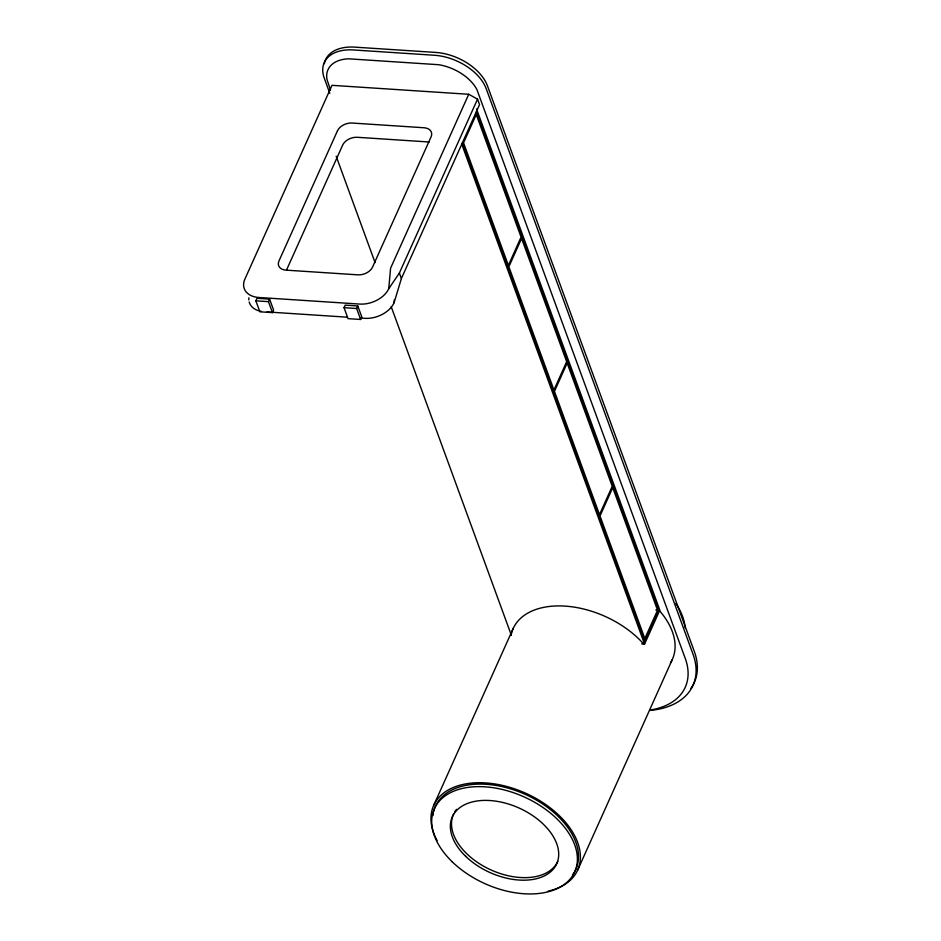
<?xml version="1.0" encoding="UTF-8"?>
<svg xmlns="http://www.w3.org/2000/svg" width="941" height="941" viewBox="0 0 941 941"><rect width="100%" height="100%" fill="white"/><g stroke="black" fill="none" stroke-linecap="round" stroke-linejoin="round"><path stroke-width="1.41" d="M360.462 318.046L364.849 318.329A23.678 15.938 -20.1 0 0 394.067 302.767L394.314 299.861M468.736 94.276L331.985 85.325L244.895 279.101A23.678 15.938 -20.1 0 0 258.857 297.485L359.638 304.072A23.678 15.938 -20.1 0 0 387.68 290.722L388.762 288.699L390.586 268.185L468.736 94.276L477.546 99.134L479.545 104.616L401.395 278.524L394.067 302.767M511.045 635.234L511.892 631.858A78.926 48.814 24.2 0 1 565.071 606.11A78.926 48.814 24.2 0 1 640.162 640.245L643.562 643.891M255.858 300.838L256.999 298.297L269.596 299.12L273.608 310.083L272.467 312.624L259.869 311.8L255.858 300.838L268.456 301.661L272.467 312.624M268.456 301.661L269.596 299.12M286.593 269.891L342.677 145.079A11.845 7.963 -20.1 0 1 357.298 137.292L429.272 142.009M344.041 307.683L345.182 305.131L357.78 305.954L361.791 316.929L360.65 319.47L348.052 318.646L344.041 307.683L356.639 308.507L360.65 319.47M356.639 308.507L357.78 305.954M388.762 288.699L399.384 273.043L477.546 99.134M433.825 805.084L513.28 628.282M476.393 111.756L658.688 610.191L644.703 641.303L462.407 142.867M641.644 643.903L644.573 644.091L659.829 610.144L476.534 108.968M577.527 870.413L672.239 659.665M266.997 311.93L347.323 317.188M655.806 610.003L658.688 610.191M461.784 144.291L644.573 644.091M399.384 273.043L401.395 278.524M330.55 90.077L327.033 79.632A38.075 23.537 24.2 0 1 348.593 58.812L438.635 64.706A38.075 23.537 24.2 0 1 476.852 89.43L685.213 658.324A82.502 51.014 24.2 0 1 650.607 709.949M329.797 93.288L324.269 78.162A44.392 27.454 24.2 0 1 353.475 49.955L434.448 55.26A44.392 27.454 24.2 0 1 486.215 88.748L693.023 654.218A88.795 54.907 24.2 0 1 649.972 710.455M336.196 156.288L375.071 262.598M391.233 306.778L511.41 635.375M261.327 311.412A23.678 15.938 -20.1 0 1 249.189 302.026M248.836 299.956A23.678 15.938 -20.1 0 1 248.871 297.791M324.304 63.729A44.392 27.454 24.2 0 1 354.745 47.132L435.718 52.425A44.392 27.454 24.2 0 1 487.485 85.925L694.293 651.395A88.795 54.907 24.2 0 1 690.882 688.447M675.909 603.51A78.926 48.814 24.2 0 1 685.177 627.741M433.613 811.812A76.95 47.591 24.2 0 1 525.666 794.557A76.95 47.591 24.2 0 1 572.516 874.954M432.989 815.576A76.95 47.591 24.2 0 1 433.354 813.048M557.766 861.427A57.225 35.382 24.2 0 1 490.802 869.86A57.225 35.382 24.2 0 1 453.586 814.059M454.903 811.613A57.225 35.382 24.2 0 1 456.55 809.331M659.206 610.368A78.926 48.814 24.2 0 1 670.404 663.04M435.001 836.278A78.926 48.814 24.2 0 1 475.052 782.83A78.926 48.814 24.2 0 1 570.74 829.162A78.926 48.814 24.2 0 1 548.203 891.092M437.118 840.595A78.926 48.814 24.2 0 1 435.495 837.361M337.466 130.823L278.983 260.939A11.845 7.963 -20.1 0 0 285.97 270.138L357.956 274.843A11.845 7.963 -20.1 0 0 372.565 267.068L431.037 136.939A11.845 7.963 -20.1 0 0 424.062 127.753L352.075 123.036A11.845 7.963 -20.1 0 0 337.466 130.823M476.264 114.531L463.548 142.82L508.375 265.374L521.079 237.085L476.264 114.531M521.585 238.461L508.869 266.75L553.943 389.986L566.658 361.697L521.585 238.461M567.152 363.073L554.449 391.362L599.511 514.598L612.226 486.309L567.152 363.073M612.732 487.673L600.017 515.962L644.832 638.516L657.547 610.227L612.732 487.673M452.186 861.768A76.95 47.591 24.2 0 0 574.586 872.142A76.95 47.591 24.2 0 0 486.815 786.97A76.95 47.591 24.2 0 0 452.186 861.768M465.607 856.263A57.225 35.382 24.2 0 0 556.625 863.979A57.225 35.382 24.2 0 0 491.367 800.638A57.225 35.382 24.2 0 0 465.607 856.263"/></g></svg>
